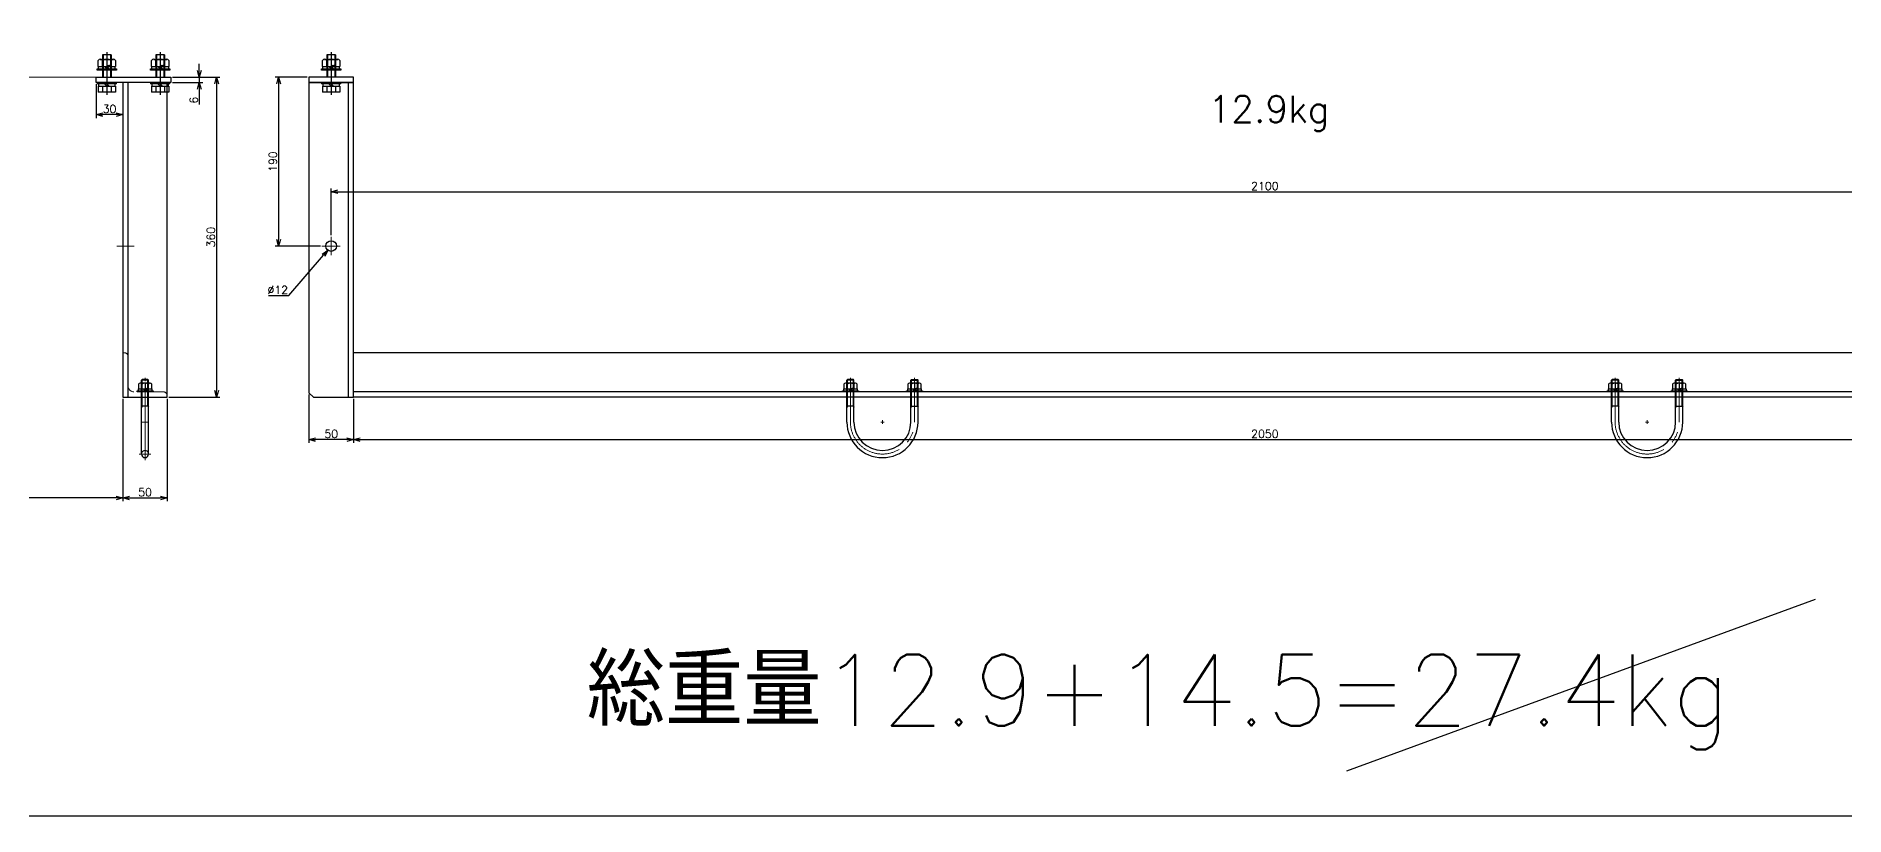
# Model space of a CAD drawing. Header units: millimetres. Extents: x -8731 to 85711, y -14522 to 31379.
# Drawn here: x 29295 to 31329, y 8107 to 8984 of the extents above; entities that cross this region are included whole.
import ezdxf

# ---------------------------------------------------------------- set-up
doc = ezdxf.new("R2010")
doc.units = ezdxf.units.MM
doc.header["$LTSCALE"] = 4
doc.header["$PDMODE"] = 99
doc.header["$PDSIZE"] = 1
doc.linetypes.add('CENTER2', pattern=[28.575, 19.05, -3.175, 3.175, -3.175])
doc.linetypes.add('HIDDEN', pattern=[9.525, 6.35, -3.175])
for name, color, linetype, lineweight in [('04_HIDDEN', 2, 'HIDDEN', 13), ('05_CENTER', 4, 'CENTER2', 13), ('08_DIM', 3, 'Continuous', 13)]:
    doc.layers.add(name, color=color, linetype=linetype, lineweight=lineweight)
doc.layers.add('10_DRAFT', color=8, linetype='Continuous', lineweight=0, plot=False)
doc.styles.add('KSS_TXT', font='txt.shx', dxfattribs={"bigfont": 'extfont2.shx'})
doc.styles.add('KSS_TXT_L', font='txt.shx', dxfattribs={"height": 9, "bigfont": 'extfont2.shx'})
doc.styles.get("Standard").update_dxf_attribs({"font": 'txt.shx', "bigfont": 'extfont2.shx'})
doc.dimstyles.new('KSS_DIM', dxfattribs={"dimscale": 3, "dimtxt": 3, "dimasz": 2.5, "dimexe": 1.25, "dimexo": 0.625, "dimtad": 1, "dimdsep": 46, "dimtxsty": 'KSS_TXT', "dimblk": 'OPEN30', "dimcen": 0, "dimazin": 2, "dimtfac": 0.75, "dimtmove": 0, "dimatfit": 3, "dimldrblk": 'OPEN30', "dimfxl": 1, "dimtolj": 1, "dimarcsym": 0})
doc.dimstyles.new('KSS_DIM$3', dxfattribs={"dimscale": 3, "dimtxt": 3, "dimasz": 2.5, "dimexe": 1.25, "dimexo": 0.625, "dimtad": 1, "dimtih": 1, "dimtoh": 1, "dimdsep": 46, "dimtxsty": 'KSS_TXT', "dimblk": 'OPEN30', "dimcen": 0, "dimazin": 2, "dimtfac": 0.75, "dimtofl": 0, "dimtmove": 0, "dimatfit": 3, "dimldrblk": 'OPEN30', "dimfxl": 1, "dimtolj": 1, "dimarcsym": 0})

# ---------------------------------------------------------------- blocks, each defined once
blk = doc.blocks.new('KK015066_54_5_1_1_1')
for p, q in [((1.5, 50), (0, 50)), ((0, 0), (0, 50)), ((6, 12.5), (6, 45.5)), ((0, 0), (50, 0)), ((45.5, 6), (12.5, 6)), ((50, 1.5), (50, 0))]:
    blk.add_line(p, q)
for centre, radius, start, end in [((1.5, 45.5), 4.5, 0, 90), ((12.5, 12.5), 6.5, 180, 270), ((45.5, 1.5), 4.5, 0, 90)]:
    blk.add_arc(centre, radius, start, end)
at = {"flags": 3}
blk.add_attdef('PARAM', (0, 0), '', height=1, dxfattribs=at)
blk = doc.blocks.new('A$C66610CD9_1_1_1')
at = {"color": 0}
for p, q in [((19, -363), (19, -9)), ((291, -363), (291, -9)), ((-151, -305), (-156, -310)), ((-25, -305), (-151, -305)), ((-156, -310), (-156, -355)), ((-156, -349), (-25, -349)), ((-156, -355), (-25, -355))]:
    blk.add_line(p, q, dxfattribs=at)
for points in [[(55, -3), (-29, -3), (-29, -9), (55, -9)], [(25, -363), (-20, -363), (-25, -358), (-25, -9), (25, -9)], [(255, -3), (339, -3), (339, -9), (255, -9)], [(285, -363), (335, -363), (335, -9), (285, -9)]]:
    blk.add_lwpolyline(points, close=True, dxfattribs=at)
at = {"layer": '04_HIDDEN'}
for p, q in [((20, -305), (-25, -305)), ((20, -305), (25, -310)), ((-25, -349), (25, -349)), ((-25, -355), (25, -355))]:
    blk.add_line(p, q, dxfattribs=at)
at = {"layer": '05_CENTER'}
for p, q in [((-17, -18.3), (-17, 5.8)), ((43, -18.3), (43, 5.8)), ((267, -18.3), (267, 5.8)), ((327, -18.3), (327, 5.8)), ((31.6, -193), (12.4, -193)), ((278.4, -193), (297.6, -193)), ((-138, -344.7), (-138, -359.6)), ((-52, -344.7), (-52, -359.6)), ((50, -369.6), (50, -350.4)), ((310, -369.6), (310, -350.4))]:
    blk.add_line(p, q, dxfattribs=at)
at = {"layer": '10_DRAFT'}
for p, q in [((55, -3), (255, -3)), ((-95, -349), (-95, -355))]:
    blk.add_line(p, q, dxfattribs=at)
blk.add_blockref('KK015066_54_5_1_1_1', (25, -363))
at = {"layer": '04_HIDDEN'}
blk.add_blockref('KK015066_54_5_1_1_1', (285, -363), dxfattribs=at)
blk = doc.blocks.new('A$C62B37AA5_1_1_1')
blk.add_blockref('A$C66610CD9_1_1_1', (-3125.1, 0))
blk = doc.blocks.new('A$C1A3C2C0C_1_1_1')
at = {"color": 0}
for p, q in [((-11, 1.5), (11, 1.5)), ((-11, 1.5), (-11, 0)), ((-9.8, 11), (9.8, 11)), ((-9.8, 4), (-9.8, 11)), ((9.8, 4), (-9.8, 4)), ((-9.3, 4), (-9.3, 1.5)), ((-4.9, 4), (-4.9, 11)), ((0, 1.5), (-2.5, 4)), ((0, 4), (2.5, 1.5)), ((4.9, 4), (4.9, 11)), ((9.2, 1.5), (9.2, 4)), ((9.8, 4), (9.8, 11)), ((11, 0), (11, 1.5)), ((-11, 0), (11, 0))]:
    blk.add_line(p, q, dxfattribs=at)
at = {"color": 0, "linetype": 'CENTER2'}
blk.add_line((0, -34), (0, 14), dxfattribs=at)
at = {"color": 0, "linetype": 'HIDDEN'}
for p, q in [((-5, -31), (-5, 0)), ((-4.2, -31), (-4.2, 0)), ((4.2, -31), (4.2, 0)), ((5, -31), (5, 0)), ((-5, -31), (5, -31))]:
    blk.add_line(p, q, dxfattribs=at)
at = {"layer": '10_DRAFT', "style": 'KSS_TXT_L'}
blk.add_text('BT-M10x35L,SW,PW', height=0.3, dxfattribs=at).set_placement((5.1, 10.7))
blk = doc.blocks.new('M8Nza_1_1_1')
at = {"color": 0}
for p, q in [((-7.7, 3.2), (7.7, 3.2)), ((-7.7, 3.2), (-7.7, 1.2)), ((-7.5, 8.7), (-7.5, 3.2)), ((5.6, 9.7), (-5.6, 9.7)), ((-3.8, 3.2), (-3.8, 8.7)), ((0, 1.2), (-2, 3.2)), ((0, 3.2), (2, 1.2)), ((3.7, 8.7), (3.7, 3.2)), ((7.5, 3.2), (7.5, 8.7)), ((7.7, 3.2), (7.7, 1.2))]:
    blk.add_line(p, q, dxfattribs=at)
at = {"color": 0, "linetype": 'CENTER2'}
blk.add_line((0, 9.7), (0, 0), dxfattribs=at)
at = {"color": 0}
blk.add_lwpolyline([(-9, 1.2), (9, 1.2), (9, 0), (-9, 0)], close=True, dxfattribs=at)
for centre, radius, start, end in [((-5.6, 7.4), 2.25, 33.626, 146.374), ((0, 2.2), 7.5, 60, 120), ((5.6, 7.4), 2.25, 33.626, 146.374)]:
    blk.add_arc(centre, radius, start, end, dxfattribs=at)
at = {"layer": '10_DRAFT', "style": 'KSS_TXT'}
blk.add_text('M8', height=1, dxfattribs=at).set_placement((0.9, 3.3))
blk = doc.blocks.new('A$C3E533E69_1_1_1')
at = {"color": 0}
for p, q in [((-4, 36), (-4, -47.3)), ((4, 36), (4, -47.3)), ((-3.3, -18), (-4, -16.8)), ((-4, -18), (4, -18)), ((-3.3, -18), (-3.3, -48)), ((3.3, -18), (4, -16.8)), ((3.3, -18), (3.3, -48)), ((-4, -47.3), (4, -47.3)), ((-4, -47.3), (-3.3, -48)), ((-3.3, -48), (3.3, -48)), ((4, -47.3), (3.3, -48))]:
    blk.add_line(p, q, dxfattribs=at)
blk.add_arc((0, 36), 4, 0, 180)
at = {"layer": '04_HIDDEN', "color": 0}
blk.add_arc((0, 36), 4, 180, 0, dxfattribs=at)
at = {"layer": '05_CENTER', "color": 0}
for p, q in [((0, 42.9), (0, -49.7)), ((-6.7, 36), (6.7, 36))]:
    blk.add_line(p, q, dxfattribs=at)
at = {"layer": '10_DRAFT'}
blk.add_line((4, 0), (-4, 0), dxfattribs=at)
blk = doc.blocks.new('A$C69EA743D_1_1_1')
at = {"color": 4}
blk.add_blockref('A$C3E533E69_1_1_1', (0, -32), dxfattribs=at)
at = {"color": 4, "rotation": 180}
blk.add_blockref('M8Nza_1_1_1', (0, -66), dxfattribs=at)
blk = doc.blocks.new('_Open30')
at = {"color": 0, "linetype": 'ByBlock', "lineweight": -2}
for p, q in [((-1, 0.27), (0, 0)), ((0, 0), (-1, -0.27)), ((0, 0), (-1, 0))]:
    blk.add_line(p, q, dxfattribs=at)
blk = doc.blocks.new('*D1788')
at = {"layer": '08_DIM', "color": 0, "lineweight": -2, "transparency": 16777216}
for p, q in [((29651.6, 8576.5), (29651.6, 8527)), ((31701.6, 8576.5), (31701.6, 8527)), ((29659.1, 8530.7), (31694.1, 8530.7))]:
    blk.add_line(p, q, dxfattribs=at)
at = {"layer": 'Defpoints', "color": 0, "transparency": 16777216}
for p in [(29651.6, 8578.4), (31701.6, 8578.4), (31701.6, 8530.7)]:
    blk.add_point(p, dxfattribs=at)
at = {"layer": '08_DIM', "color": 0, "lineweight": -2, "transparency": 16777216, "xscale": 7.5, "yscale": 7.5, "zscale": 7.5, "rotation": 180}
blk.add_blockref('_Open30', (29651.6, 8530.7), dxfattribs=at)
at = {"layer": '08_DIM', "color": 0, "lineweight": -2, "transparency": 16777216, "xscale": 7.5, "yscale": 7.5, "zscale": 7.5}
blk.add_blockref('_Open30', (31701.6, 8530.7), dxfattribs=at)
at = {"layer": '08_DIM', "color": 0, "transparency": 16777216, "insert": (30676.6, 8537.1), "char_height": 9, "attachment_point": 5, "style": 'KSS_TXT'}
blk.add_mtext('\\A1;2050', dxfattribs=at)
blk = doc.blocks.new('*D1789')
at = {"layer": '08_DIM', "color": 0, "lineweight": -2, "transparency": 16777216}
for p, q in [((29601.6, 8581.5), (29601.6, 8527)), ((29651.6, 8576.5), (29651.6, 8527)), ((29644.1, 8530.7), (29609.1, 8530.7))]:
    blk.add_line(p, q, dxfattribs=at)
at = {"layer": 'Defpoints', "color": 0, "transparency": 16777216}
for p in [(29601.6, 8583.4), (29651.6, 8578.4), (29601.6, 8530.7)]:
    blk.add_point(p, dxfattribs=at)
at = {"layer": '08_DIM', "color": 0, "lineweight": -2, "transparency": 16777216, "xscale": 7.5, "yscale": 7.5, "zscale": 7.5, "rotation": 180}
blk.add_blockref('_Open30', (29601.6, 8530.7), dxfattribs=at)
at = {"layer": '08_DIM', "color": 0, "lineweight": -2, "transparency": 16777216, "xscale": 7.5, "yscale": 7.5, "zscale": 7.5}
blk.add_blockref('_Open30', (29651.6, 8530.7), dxfattribs=at)
at = {"layer": '08_DIM', "color": 0, "transparency": 16777216, "insert": (29626.6, 8537.1), "char_height": 9, "attachment_point": 5, "style": 'KSS_TXT'}
blk.add_mtext('\\A1;50', dxfattribs=at)
blk = doc.blocks.new('A$C6DBB619B_1_1_1')
at = {"color": 0}
for p, q in [((313, 2050), (313, 50)), ((357, 2050), (357, 50)), ((363, 2050), (363, 50)), ((313, 50), (313, 25)), ((357, 50), (357, 25)), ((363, 50), (363, 25)), ((9, 19), (363, 19))]:
    blk.add_line(p, q, dxfattribs=at)
for points in [[(9, 25), (3, 25), (3, -25), (9, -25)], [(363, 25), (9, 25), (9, -25), (358, -25), (363, -20)]]:
    blk.add_lwpolyline(points, close=True, dxfattribs=at)
blk.add_circle((193, 0), 6, dxfattribs=at)
at = {"layer": '05_CENTER'}
for p, q in [((350.8, 1516), (369.5, 1516)), ((350.8, 1444), (369.5, 1444)), ((350.8, 656), (369.5, 656)), ((350.8, 584), (369.5, 584)), ((193, -10.3), (193, 10.3)), ((-3.7, 0), (15.4, 0)), ((203.3, 0), (182.7, 0))]:
    blk.add_line(p, q, dxfattribs=at)
blk = doc.blocks.new('*D1795')
at = {"layer": '08_DIM', "color": 0, "lineweight": -2, "transparency": 16777216}
for p, q in [((29392.3, 8576.5), (29392.3, 8461.4)), ((29442.3, 8576.5), (29442.3, 8461.4)), ((29399.8, 8465.1), (29434.8, 8465.1))]:
    blk.add_line(p, q, dxfattribs=at)
at = {"layer": 'Defpoints', "color": 0, "transparency": 16777216}
for p in [(29392.3, 8578.4), (29442.3, 8578.4), (29442.3, 8465.1)]:
    blk.add_point(p, dxfattribs=at)
at = {"layer": '08_DIM', "color": 0, "lineweight": -2, "transparency": 16777216, "xscale": 7.5, "yscale": 7.5, "zscale": 7.5, "rotation": 180}
blk.add_blockref('_Open30', (29392.3, 8465.1), dxfattribs=at)
at = {"layer": '08_DIM', "color": 0, "lineweight": -2, "transparency": 16777216, "xscale": 7.5, "yscale": 7.5, "zscale": 7.5}
blk.add_blockref('_Open30', (29442.3, 8465.1), dxfattribs=at)
at = {"layer": '08_DIM', "color": 0, "transparency": 16777216, "insert": (29417.3, 8471.5), "char_height": 9, "attachment_point": 5, "style": 'KSS_TXT'}
blk.add_mtext('\\A1;50', dxfattribs=at)
blk = doc.blocks.new('*D1796')
at = {"layer": '08_DIM', "color": 0, "lineweight": -2, "transparency": 16777216}
for p, q in [((29132.3, 8576.5), (29132.3, 8461.4)), ((29392.3, 8576.5), (29392.3, 8461.4)), ((29384.8, 8465.1), (29139.8, 8465.1))]:
    blk.add_line(p, q, dxfattribs=at)
at = {"layer": 'Defpoints', "color": 0, "transparency": 16777216}
for p in [(29132.3, 8578.4), (29392.3, 8578.4), (29132.3, 8465.1)]:
    blk.add_point(p, dxfattribs=at)
at = {"layer": '08_DIM', "color": 0, "lineweight": -2, "transparency": 16777216, "xscale": 7.5, "yscale": 7.5, "zscale": 7.5, "rotation": 180}
blk.add_blockref('_Open30', (29132.3, 8465.1), dxfattribs=at)
at = {"layer": '08_DIM', "color": 0, "lineweight": -2, "transparency": 16777216, "xscale": 7.5, "yscale": 7.5, "zscale": 7.5}
blk.add_blockref('_Open30', (29392.3, 8465.1), dxfattribs=at)
at = {"layer": '08_DIM', "color": 0, "transparency": 16777216, "insert": (29262.3, 8471.5), "char_height": 9, "attachment_point": 5, "style": 'KSS_TXT'}
blk.add_mtext('\\A1;260', dxfattribs=at)
blk = doc.blocks.new('*D1798')
at = {"layer": '08_DIM', "color": 0, "lineweight": -2, "transparency": 16777216}
for p, q in [((29448.1, 8938.4), (29501.4, 8938.4)), ((29497.7, 8930.9), (29497.7, 8585.9)), ((29444.1, 8578.4), (29501.4, 8578.4))]:
    blk.add_line(p, q, dxfattribs=at)
at = {"layer": 'Defpoints', "color": 0, "transparency": 16777216}
for p in [(29446.3, 8938.4), (29442.3, 8578.4), (29497.7, 8578.4)]:
    blk.add_point(p, dxfattribs=at)
at = {"layer": '08_DIM', "color": 0, "lineweight": -2, "transparency": 16777216, "xscale": 7.5, "yscale": 7.5, "zscale": 7.5}
for p, rotation in [((29497.7, 8938.4), 90), ((29497.7, 8578.4), 270)]:
    blk.add_blockref('_Open30', p, dxfattribs=dict(at, rotation=rotation))
at = {"layer": '08_DIM', "color": 0, "transparency": 16777216, "insert": (29491.3, 8758.4), "char_height": 9, "attachment_point": 5, "rotation": 90, "style": 'KSS_TXT'}
blk.add_mtext('\\A1;360', dxfattribs=at)
blk = doc.blocks.new('*D1799')
at = {"layer": '08_DIM', "color": 0, "lineweight": -2, "transparency": 16777216}
for p, q in [((29478.3, 8945.9), (29478.3, 8953.4)), ((29448.1, 8938.4), (29482.1, 8938.4)), ((29448.1, 8932.4), (29482.1, 8932.4)), ((29478.3, 8938.4), (29478.3, 8932.4)), ((29478.3, 8924.9), (29478.3, 8907.7))]:
    blk.add_line(p, q, dxfattribs=at)
at = {"layer": 'Defpoints', "color": 0, "transparency": 16777216}
for p in [(29446.3, 8938.4), (29446.3, 8932.4), (29478.3, 8932.4)]:
    blk.add_point(p, dxfattribs=at)
at = {"layer": '08_DIM', "color": 0, "lineweight": -2, "transparency": 16777216, "xscale": 7.5, "yscale": 7.5, "zscale": 7.5}
for p, rotation in [((29478.3, 8938.4), 270), ((29478.3, 8932.4), 90)]:
    blk.add_blockref('_Open30', p, dxfattribs=dict(at, rotation=rotation))
at = {"layer": '08_DIM', "color": 0, "transparency": 16777216, "insert": (29472, 8912.5), "char_height": 9, "attachment_point": 5, "rotation": 90, "style": 'KSS_TXT'}
blk.add_mtext('\\A1;6', dxfattribs=at)
blk = doc.blocks.new('M10Nza_1_1_1')
at = {"color": 0}
for p, q in [((-9.8, 4), (-9.8, 10.7)), ((-9.8, 4), (9.8, 4)), ((-9.2, 1.5), (-9.2, 4)), ((-7.3, 12), (7.4, 12)), ((-4.9, 4), (-4.9, 10.7)), ((0, 1.5), (-2.5, 4)), ((0, 4), (2.5, 1.5)), ((4.9, 10.7), (4.9, 4)), ((9.2, 4), (9.2, 1.5)), ((9.8, 10.7), (9.8, 4))]:
    blk.add_line(p, q, dxfattribs=at)
at = {"color": 0, "linetype": 'CENTER2'}
blk.add_line((0, 12), (0, 0), dxfattribs=at)
at = {"color": 0}
blk.add_lwpolyline([(-11, 1.5), (11, 1.5), (11, 0), (-11, 0)], close=True, dxfattribs=at)
for centre, radius, start, end in [((-7.3, 9.1), 2.94, 33.626, 146.374), ((0, 2.2), 9.8, 60, 120), ((7.4, 9.1), 2.94, 33.626, 146.374)]:
    blk.add_arc(centre, radius, start, end, dxfattribs=at)
at = {"layer": '10_DRAFT', "style": 'KSS_TXT'}
blk.add_text('M10', height=1.25, dxfattribs=at).set_placement((0.3, 4.1))
blk = doc.blocks.new('*D3146')
at = {"layer": '08_DIM', "color": 0, "lineweight": -2, "transparency": 16777216}
for p, q in [((29599.7, 8938.4), (29563.7, 8938.4)), ((29567.5, 8930.9), (29567.5, 8755.9)), ((29614.4, 8748.4), (29563.7, 8748.4))]:
    blk.add_line(p, q, dxfattribs=at)
at = {"layer": 'Defpoints', "color": 0, "transparency": 16777216}
for p in [(29601.6, 8938.4), (29567.5, 8748.4), (29616.3, 8748.4)]:
    blk.add_point(p, dxfattribs=at)
at = {"layer": '08_DIM', "color": 0, "lineweight": -2, "transparency": 16777216, "xscale": 7.5, "yscale": 7.5, "zscale": 7.5}
for p, rotation in [((29567.5, 8938.4), 90), ((29567.5, 8748.4), 270)]:
    blk.add_blockref('_Open30', p, dxfattribs=dict(at, rotation=rotation))
at = {"layer": '08_DIM', "color": 0, "transparency": 16777216, "insert": (29561.1, 8843.4), "char_height": 9, "attachment_point": 5, "rotation": 90, "style": 'KSS_TXT'}
blk.add_mtext('\\A1;190', dxfattribs=at)
blk = doc.blocks.new('*D3992')
at = {"layer": '08_DIM', "color": 0, "lineweight": -2, "transparency": 16777216}
for p, q in [((29362.3, 8930.5), (29362.3, 8892.4)), ((29384.8, 8896.2), (29369.8, 8896.2)), ((29392.3, 8897.8), (29392.3, 8892.4))]:
    blk.add_line(p, q, dxfattribs=at)
at = {"layer": 'Defpoints', "color": 0, "transparency": 16777216}
for p in [(29362.3, 8932.4), (29362.3, 8896.2), (29392.3, 8899.7)]:
    blk.add_point(p, dxfattribs=at)
at = {"layer": '08_DIM', "color": 0, "lineweight": -2, "transparency": 16777216, "xscale": 7.5, "yscale": 7.5, "zscale": 7.5, "rotation": 180}
blk.add_blockref('_Open30', (29362.3, 8896.2), dxfattribs=at)
at = {"layer": '08_DIM', "color": 0, "lineweight": -2, "transparency": 16777216, "xscale": 7.5, "yscale": 7.5, "zscale": 7.5}
blk.add_blockref('_Open30', (29392.3, 8896.2), dxfattribs=at)
at = {"layer": '08_DIM', "color": 0, "transparency": 16777216, "insert": (29377.3, 8902.6), "char_height": 9, "attachment_point": 5, "style": 'KSS_TXT'}
blk.add_mtext('\\A1;30', dxfattribs=at)
blk = doc.blocks.new('*D3993')
at = {"layer": '08_DIM', "color": 0, "lineweight": -2, "transparency": 16777216}
for p, q in [((29626.6, 8760.6), (29626.6, 8813.2)), ((29634.1, 8809.5), (31719.1, 8809.5)), ((31726.6, 8760.6), (31726.6, 8813.2))]:
    blk.add_line(p, q, dxfattribs=at)
at = {"layer": 'Defpoints', "color": 0, "transparency": 16777216}
for p in [(31726.6, 8809.5), (29626.6, 8758.7), (31726.6, 8758.7)]:
    blk.add_point(p, dxfattribs=at)
at = {"layer": '08_DIM', "color": 0, "lineweight": -2, "transparency": 16777216, "xscale": 7.5, "yscale": 7.5, "zscale": 7.5, "rotation": 180}
blk.add_blockref('_Open30', (29626.6, 8809.5), dxfattribs=at)
at = {"layer": '08_DIM', "color": 0, "lineweight": -2, "transparency": 16777216, "xscale": 7.5, "yscale": 7.5, "zscale": 7.5}
blk.add_blockref('_Open30', (31726.6, 8809.5), dxfattribs=at)
at = {"layer": '08_DIM', "color": 0, "transparency": 16777216, "insert": (30676.6, 8815.9), "char_height": 9, "attachment_point": 5, "style": 'KSS_TXT'}
blk.add_mtext('\\A1;2100', dxfattribs=at)
blk = doc.blocks.new('*D3994')
at = {"layer": '08_DIM', "color": 0, "lineweight": -2, "transparency": 16777216}
for p, q in [((29578.8, 8692.6), (29617.8, 8738.1)), ((29556, 8692.6), (29578.8, 8692.6))]:
    blk.add_line(p, q, dxfattribs=at)
at = {"layer": 'Defpoints', "color": 0, "transparency": 16777216}
for p in [(29630.4, 8753), (29622.7, 8743.8)]:
    blk.add_point(p, dxfattribs=at)
at = {"layer": '08_DIM', "color": 0, "lineweight": -2, "transparency": 16777216, "xscale": 7.5, "yscale": 7.5, "zscale": 7.5, "rotation": 49.46628532918215}
blk.add_blockref('_Open30', (29622.7, 8743.8), dxfattribs=at)
at = {"layer": '08_DIM', "color": 0, "transparency": 16777216, "insert": (29566.5, 8699), "char_height": 9, "attachment_point": 5, "style": 'KSS_TXT'}
blk.add_mtext('\\A1;%%C12', dxfattribs=at)
blk = doc.blocks.new('A$C4D6751E2_1_1_1')
at = {"color": 0}
for p, q in [((-40, 0), (-40, -47.3)), ((-32, 0), (-32, -47.3)), ((32, 0), (32, -47.3)), ((40, 0), (40, -47.3)), ((-39.3, -18), (-40, -16.8)), ((-32, -18), (-40, -18)), ((-39.3, -18), (-39.3, -48)), ((-32.7, -18), (-32, -16.8)), ((-32.7, -18), (-32.7, -48)), ((32.7, -18), (32, -16.8)), ((32, -18), (40, -18)), ((32.7, -18), (32.7, -48)), ((39.3, -18), (40, -16.8)), ((39.3, -18), (39.3, -48)), ((-32, -47.3), (-40, -47.3)), ((-40, -47.3), (-39.3, -48)), ((-32.7, -48), (-39.3, -48)), ((-32, -47.3), (-32.7, -48)), ((32, -47.3), (40, -47.3)), ((32, -47.3), (32.7, -48)), ((32.7, -48), (39.3, -48)), ((40, -47.3), (39.3, -48))]:
    blk.add_line(p, q, dxfattribs=at)
for radius in [40, 32]:
    blk.add_arc((0, 0), radius, 0, 180, dxfattribs=at)
at = {"layer": '05_CENTER', "color": 0}
for p, q in [((-36, 0), (-36, -49.7)), ((36, 0), (36, -49.7))]:
    blk.add_line(p, q, dxfattribs=at)
blk.add_arc((0, 0), 36, 0, 180, dxfattribs=at)
at = {"layer": '10_DRAFT'}
for p, q in [((2, 0), (-2, 0)), ((0, -2), (0, 2))]:
    blk.add_line(p, q, dxfattribs=at)
blk = doc.blocks.new('A$C407E2551_1_1_1')
at = {"color": 4}
blk.add_blockref('A$C4D6751E2_1_1_1', (0, -32), dxfattribs=at)
at = {"color": 4, "rotation": 180}
for p in [(-36, -66), (36, -66)]:
    blk.add_blockref('M8Nza_1_1_1', p, dxfattribs=at)

msp = doc.modelspace()

# ---------------------------------------------------------------- linework, layer by layer
msp.add_line((31295.33645, 8350.75807), (30768.40756, 8157.8394))
at = {"color": 2}
msp.add_lwpolyline([(28631.68548, 8107.4556), (32552.25404, 8107.4556), (32552.25404, 10404.538), (28631.68548, 10404.538)], close=True, dxfattribs=at)

# ---------------------------------------------------------------- block references
for name, p, rotation in [('A$C1A3C2C0C_1_1_1', (29374.25088, 8932.4002), 180), ('A$C1A3C2C0C_1_1_1', (29434.25088, 8932.4002), 180), ('A$C1A3C2C0C_1_1_1', (29626.55021, 8932.4002), 180), ('A$C6DBB619B_1_1_1', (29626.55023, 8941.4002), 270), ('A$C69EA743D_1_1_1', (29417.25091, 8518.4002), 180), ('A$C407E2551_1_1_1', (30246.55024, 8518.4002), 180), ('A$C407E2551_1_1_1', (31106.55024, 8518.4002), 180)]:
    msp.add_blockref(name, p, dxfattribs=dict(rotation=rotation))
for name, p in [('M10Nza_1_1_1', (29374.25089, 8946.4002)), ('M10Nza_1_1_1', (29434.25089, 8946.4002)), ('M10Nza_1_1_1', (29626.55023, 8946.4002)), ('A$C62B37AA5_1_1_1', (32232.39712, 8941.4002))]:
    msp.add_blockref(name, p)

# ---------------------------------------------------------------- texts
at = {"layer": '08_DIM', "color": 6, "style": 'KSS_TXT'}
for s, height, p in [('12.9kg', 30, (30612.98257, 8887.5447)), ('総重量12.9+14.5=27.4kg', 80, (29914.01338, 8208.85526))]:
    msp.add_text(s, height=height, dxfattribs=at).set_placement(p)

# ---------------------------------------------------------------- dimensions: what is measured, and where the dimension line sits
at = {"layer": '08_DIM'}
for base, p1, p2, picture, middle in [((29478.32821, 8932.4002), (29446.25091, 8938.4002), (29446.25091, 8932.4002), '*D1799', (29471.95321, 8912.5252)), ((29497.68846, 8578.4002), (29446.25091, 8938.4002), (29442.25091, 8578.4002), '*D1798', (29491.31346, 8758.4002)), ((29567.49847, 8748.40021), (29601.55023, 8938.4002), (29616.26114, 8748.40021), '*D3146', (29561.12347, 8843.4002))]:
    dim = msp.add_linear_dim(base=base, p1=p1, p2=p2, angle=90, dimstyle='KSS_DIM', override={"dimscale": 3}, dxfattribs=at)
    dim.commit()
    dim.dimension.update_dxf_attribs({"geometry": picture, "text_midpoint": middle})
for base, p1, p2, picture, middle in [((29362.25091, 8896.18203), (29392.25091, 8899.67889), (29362.25091, 8932.4002), '*D3992', (29377.25091, 8902.55703)), ((31726.55023, 8809.48396), (29626.55023, 8758.6893), (31726.55023, 8758.6893), '*D3993', (30676.55023, 8815.85896)), ((29132.25091, 8465.13223), (29392.25091, 8578.4002), (29132.25091, 8578.4002), '*D1796', (29262.25091, 8471.50723)), ((29442.25091, 8465.13223), (29392.25091, 8578.4002), (29442.25091, 8578.4002), '*D1795', (29417.25091, 8471.51348)), ((29601.55023, 8530.71773), (29651.55023, 8578.4002), (29601.55023, 8583.4002), '*D1789', (29626.55023, 8537.09898)), ((31701.55023, 8530.71773), (29651.55023, 8578.4002), (31701.55023, 8578.4002), '*D1788', (30676.55023, 8537.09898))]:
    dim = msp.add_linear_dim(base=base, p1=p1, p2=p2, dimstyle='KSS_DIM', override={"dimscale": 3}, dxfattribs=at)
    dim.commit()
    dim.dimension.update_dxf_attribs({"geometry": picture, "text_midpoint": middle})
dim = msp.add_diameter_dim_2p(p1=(29630.4496, 8752.96035), p2=(29622.65086, 8743.84007), dimstyle='KSS_DIM$3', override={"dimscale": 3, "dimpost": '%%C<>', "dimarcsym": 1}, dxfattribs=at)
dim.commit()
dim.dimension.update_dxf_attribs({"geometry": '*D3994', "text_midpoint": (29566.46672, 8692.60724), "dimtype": 163})

doc.saveas('drawing.dxf')
